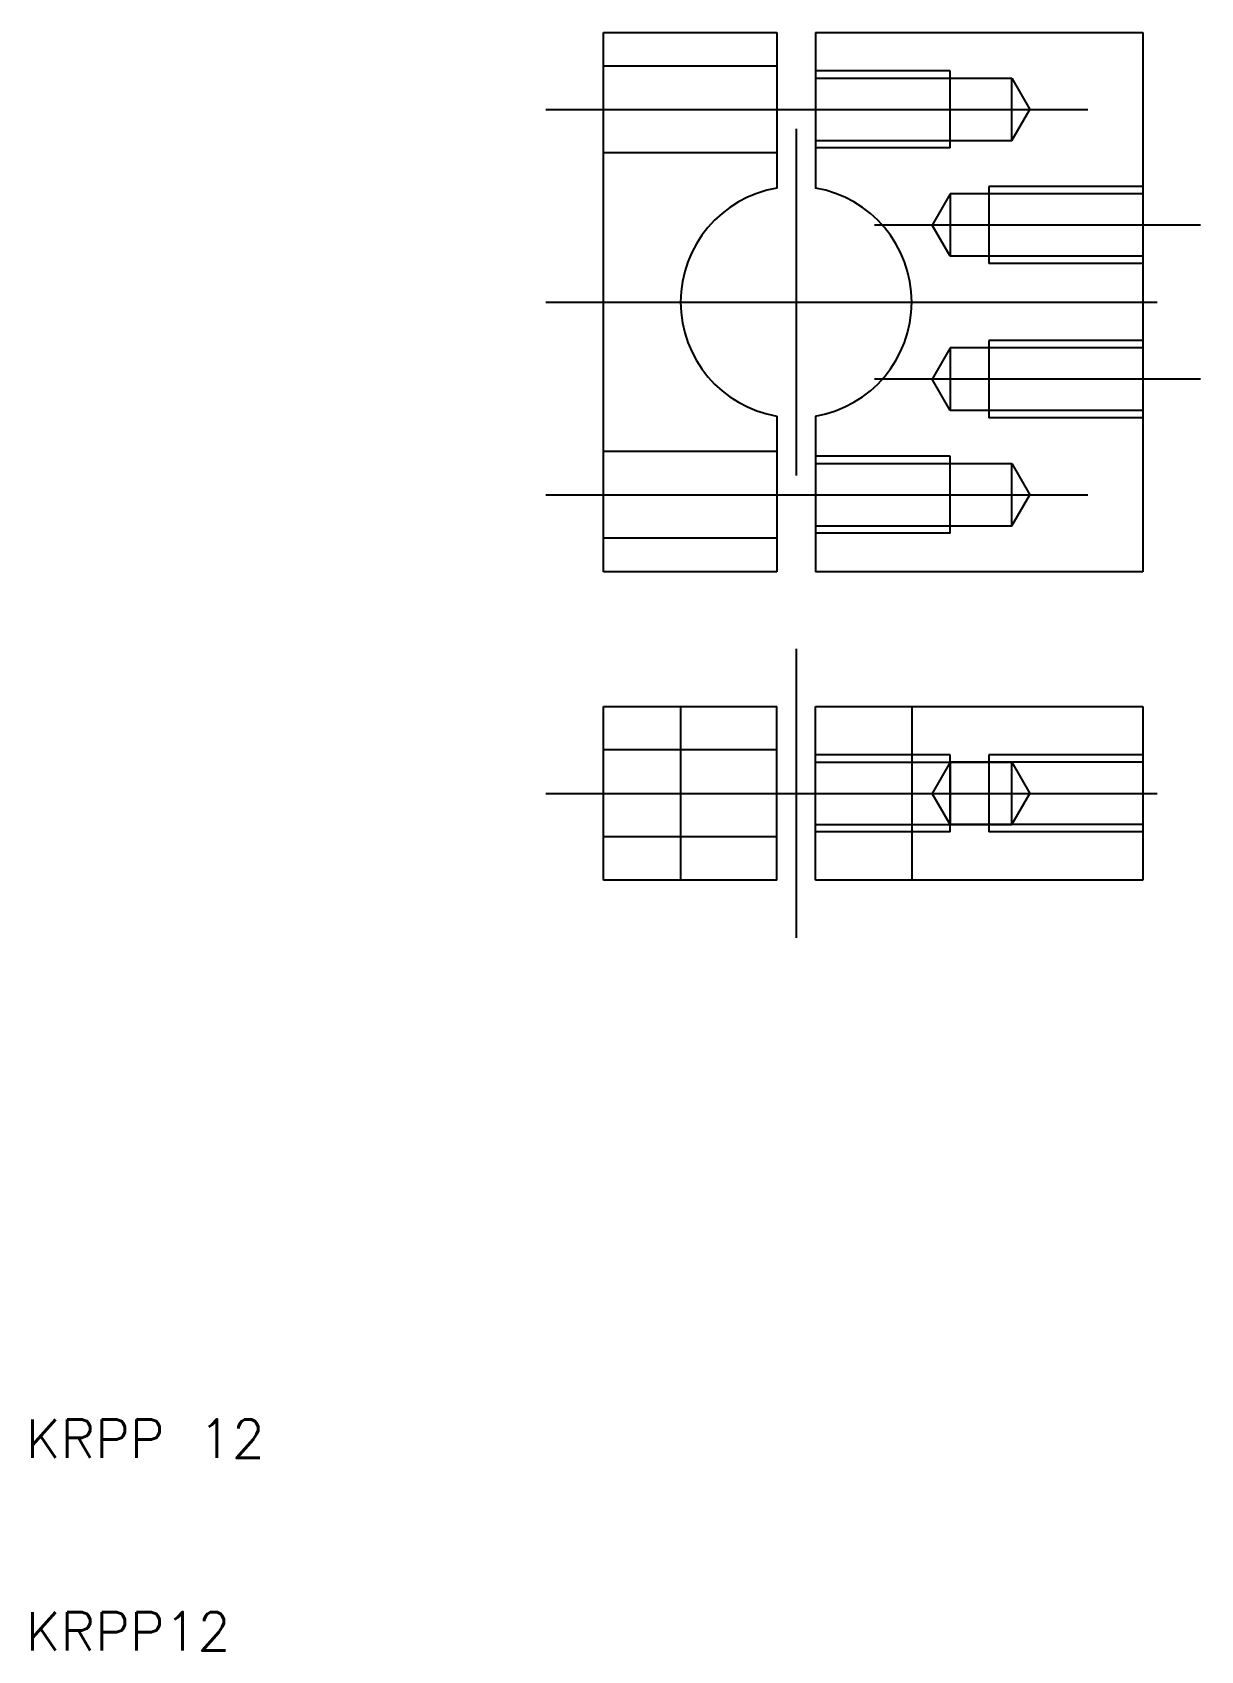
# Model space of a CAD drawing. Extents: x 10.3 to 71, y 10 to 94.
import ezdxf

# ---------------------------------------------------------------- set-up
doc = ezdxf.new("R2010")
doc.units = 0
doc.linetypes.add('CENTER', pattern=[50.8, 31.75, -6.35, 6.35, -6.35])
doc.linetypes.add('DASHED', pattern=[19.05, 12.7, -6.35])
doc.layers.get('0').update_dxf_attribs({"linetype": 'CONTINUOUS'})
doc.layers.add('CENTER', color=1, linetype='CENTER')
doc.styles.get("Standard").update_dxf_attribs({"font": 'txt.shx'})

msp = doc.modelspace()

# ---------------------------------------------------------------- linework, layer by layer
for p, q in [((40, 94), (49, 94)), ((40, 66), (40, 94)), ((49, 94), (49, 85.916)), ((51, 94), (51, 85.916)), ((51, 94), (68, 94)), ((51, 94), (68, 94)), ((68, 94), (68, 66)), ((49, 74.084), (49, 66)), ((51, 74.084), (51, 66)), ((49, 66), (40, 66)), ((68, 66), (51, 66)), ((40, 59), (49, 59)), ((40, 50), (40, 59)), ((49, 50), (49, 59)), ((51, 59), (68, 59)), ((51, 50), (51, 59)), ((68, 59), (68, 50)), ((49, 50), (40, 50)), ((68, 50), (51, 50))]:
    msp.add_line(p, q)
at = {"color": 3, "linetype": 'DASHED'}
for p, q in [((49, 92.25), (40, 92.25)), ((58, 92), (51, 92)), ((51, 91.621), (61.2, 91.621)), ((58, 88), (58, 92)), ((61.2, 91.621), (62.136, 90)), ((61.2, 88.379), (61.2, 91.621)), ((61.2, 88.379), (62.136, 90)), ((51, 88.379), (61.2, 88.379)), ((49, 87.75), (40, 87.75)), ((58, 88), (51, 88)), ((68, 86), (60, 86)), ((60, 86), (60, 82)), ((58, 85.621), (57.064, 84)), ((58, 85.621), (58, 82.379)), ((68, 85.621), (58, 85.621)), ((58, 82.379), (57.064, 84)), ((68, 82.379), (58, 82.379)), ((68, 82), (60, 82)), ((58, 77.621), (57.064, 76)), ((58, 77.621), (58, 74.379)), ((68, 77.621), (58, 77.621)), ((68, 78), (60, 78)), ((60, 78), (60, 74)), ((58, 74.379), (57.064, 76)), ((68, 74.379), (58, 74.379)), ((68, 74), (60, 74)), ((49, 72.25), (40, 72.25)), ((58, 72), (51, 72)), ((51, 71.621), (61.2, 71.621)), ((58, 68), (58, 72)), ((61.2, 71.621), (62.136, 70)), ((61.2, 68.379), (61.2, 71.621)), ((61.2, 68.379), (62.136, 70)), ((51, 68.379), (61.2, 68.379)), ((49, 67.75), (40, 67.75)), ((58, 68), (51, 68)), ((44, 59), (44, 50)), ((56, 59), (56, 50)), ((49, 56.75), (40, 56.75)), ((58, 56.5), (51, 56.5)), ((58, 52.5), (58, 56.5)), ((60, 56.5), (60, 52.5)), ((68, 56.5), (60, 56.5)), ((51, 56.121), (61.2, 56.121)), ((58, 56.121), (57.064, 54.5)), ((68, 56.121), (58, 56.121)), ((58, 56.121), (58, 52.879)), ((61.2, 56.121), (62.136, 54.5)), ((61.2, 52.879), (61.2, 56.121)), ((58, 52.879), (57.064, 54.5)), ((61.2, 52.879), (62.136, 54.5)), ((49, 52.25), (40, 52.25)), ((51, 52.879), (61.2, 52.879)), ((58, 52.5), (51, 52.5)), ((68, 52.879), (58, 52.879)), ((68, 52.5), (60, 52.5))]:
    msp.add_line(p, q, dxfattribs=at)
for start, end in [(99.59407, 260.40593), (279.59407, 80.40593)]:
    msp.add_arc((50, 80), 6, start, end)
at = {"layer": 'CENTER'}
for p, q in [((37, 90), (65.136, 90)), ((50, 89), (50, 71)), ((71, 84), (54.064, 84)), ((37, 80), (71, 80)), ((71, 76), (54.064, 76)), ((37, 70), (65.136, 70)), ((50, 62), (50, 47)), ((37, 54.5), (71, 54.5))]:
    msp.add_line(p, q, dxfattribs=at)

# ---------------------------------------------------------------- texts
for s, p in [('KRPP 12', (10, 20)), ('KRPP12', (10, 10))]:
    msp.add_text(s, height=2).set_placement(p)

doc.saveas('drawing.dxf')
